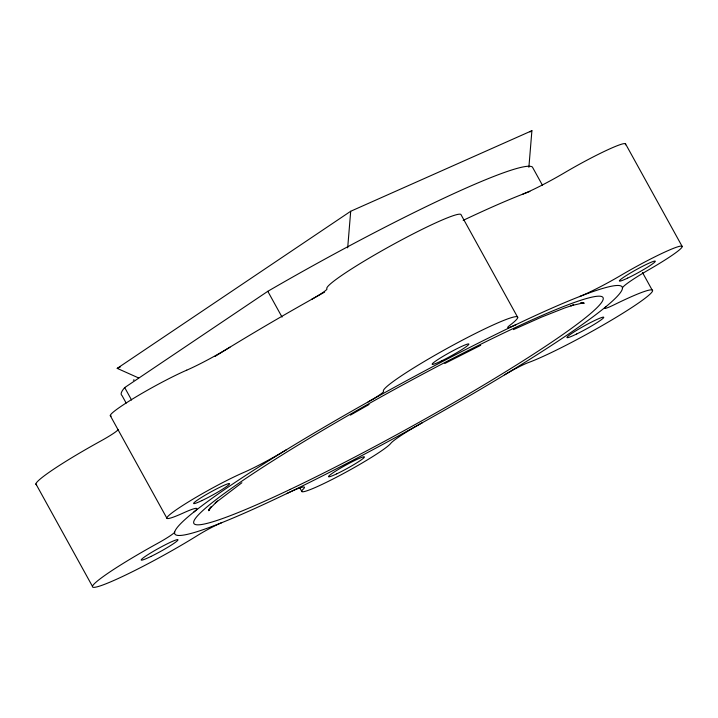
<?xml version="1.0" encoding="UTF-8"?>
<svg xmlns="http://www.w3.org/2000/svg" width="718" height="718" viewBox="0 0 718 718"><rect width="100%" height="100%" fill="white"/><g stroke="black" fill="none" stroke-linecap="round" stroke-linejoin="round"><path stroke-width="1.08" d="M347.683 247.863L350.698 211.263L531.903 130.694L528.879 167.303M211.155 506.459L208.714 510.722L210.302 507.967M210.455 507.68L208.471 510.112L217.437 501.074L215.221 503.031L241.885 482.747M138.673 377.973L117.205 368.361L350.698 211.263M133.342 380.253L134.033 379.786M126.171 403.085L121.952 395.447A235.046 20.49 -28.9 0 1 124.708 387.585L267.805 291.311A235.046 20.49 -28.9 0 1 532.397 167.025L542.413 185.172M530.037 131.95L531.903 130.694M350.402 415.13L369.079 404.485M444.801 363.488L480.71 345.304M513.451 329.607L541.776 317.015L564.59 308.004L573.646 304.962L570.819 305.787L583.617 302.799L580.512 303.175L584.201 303.22L581.024 303.095M117.205 368.361L120.274 366.997M625.522 143.842L682.1 246.337M642.466 272.481L652.159 290.054M517.687 317.329L461.109 214.835A76.647 6.677 -28.9 0 0 390.978 245.673A76.647 6.677 -28.9 0 0 326.941 288.842A20.436 1.777 -28.9 0 1 311.504 299.442M267.805 291.311L282.039 317.096M299.72 487.684L301.874 491.588M124.708 387.585L131.556 399.998M110.312 415.713L166.89 518.208M35.9 483.914L92.478 586.409M516.188 324.545A20.436 1.777 -28.9 0 1 509.798 325.353A76.647 6.677 -28.9 0 0 464.429 339.102A76.647 6.677 -28.9 0 0 383.52 391.337A20.436 1.777 -28.9 0 1 368.092 401.936M214.951 356.46A255.482 22.267 -28.9 0 1 324.617 292.109M463.155 220.363A255.482 22.267 -28.9 0 1 529.875 191.437M622.443 288.08A255.482 22.267 -28.9 0 1 286.554 493.67A255.482 22.267 -28.9 0 1 286.554 449.665A255.482 22.267 -28.9 0 1 622.443 288.08A40.881 3.563 -28.9 0 1 648.991 269.645A51.095 4.452 -28.9 0 0 679.973 246.229A51.095 4.452 -28.9 0 0 621.267 275.147A40.881 3.563 -28.9 0 1 579.426 296.615M605.857 306.739A20.436 1.777 -28.9 0 0 614.644 304.531A76.647 6.677 -28.9 0 1 635.358 305.168A76.647 6.677 -28.9 0 1 528.376 362.581A20.436 1.777 -28.9 0 0 504.673 374.814M221.602 522.74A20.436 1.777 -28.9 0 0 197.387 535.547A76.647 6.677 -28.9 0 1 95.772 587.136A76.647 6.677 -28.9 0 1 157.386 543.481A20.436 1.777 -28.9 0 0 174.689 532.056M36.609 484.812A76.647 6.677 -28.9 0 1 100.807 440.987A20.436 1.777 -28.9 0 0 118.111 429.561M522.848 194.12A40.881 3.563 -28.9 0 0 564.689 172.652A51.095 4.452 -28.9 0 1 625.315 144.821M229.966 347.171A40.881 3.563 -28.9 0 1 186.725 370.165M286.554 449.665A40.881 3.563 -28.9 0 1 243.303 472.659A51.095 4.452 -28.9 0 0 178.333 508.371A51.095 4.452 -28.9 0 0 183.521 512.885A40.881 3.563 -28.9 0 1 193.779 512.087M111.245 416.063A51.095 4.452 -28.9 0 1 133.719 398.266A51.095 4.452 -28.9 0 1 186.725 370.165M286.554 493.67A40.881 3.563 -28.9 0 1 303.256 489.111A51.095 4.452 -28.9 0 0 337.245 476.824A51.095 4.452 -28.9 0 0 390.763 443.383A40.881 3.563 -28.9 0 1 422.346 422.714M576.725 333.96A20.948 1.822 -28.9 0 0 603.739 317.284A20.948 1.822 -28.9 0 0 575.701 330.908A20.948 1.822 -28.9 0 0 576.725 333.96M150.977 556.441A20.948 1.822 -28.9 0 0 177.992 539.765A20.948 1.822 -28.9 0 0 149.954 553.39A20.948 1.822 -28.9 0 0 150.977 556.441M441.857 360.732A20.948 1.822 -28.9 0 0 468.872 344.066A20.948 1.822 -28.9 0 0 440.834 357.69A20.948 1.822 -28.9 0 0 441.857 360.732M627.631 278.117A20.436 1.777 -28.9 0 0 655.283 261.406A20.436 1.777 -28.9 0 0 629.264 273.702A20.436 1.777 -28.9 0 0 627.631 278.117M201.884 500.599A20.436 1.777 -28.9 0 0 229.536 483.887A20.436 1.777 -28.9 0 0 203.517 496.183A20.436 1.777 -28.9 0 0 201.884 500.599M336.751 473.826A20.436 1.777 -28.9 0 0 364.403 457.115A20.436 1.777 -28.9 0 0 338.393 469.41A20.436 1.777 -28.9 0 0 336.751 473.826M290.189 489.398A233.601 20.355 -28.9 0 0 603.138 299.415A233.601 20.355 -28.9 0 0 302.224 442.602A233.601 20.355 -28.9 0 0 290.189 489.398"/></g></svg>
